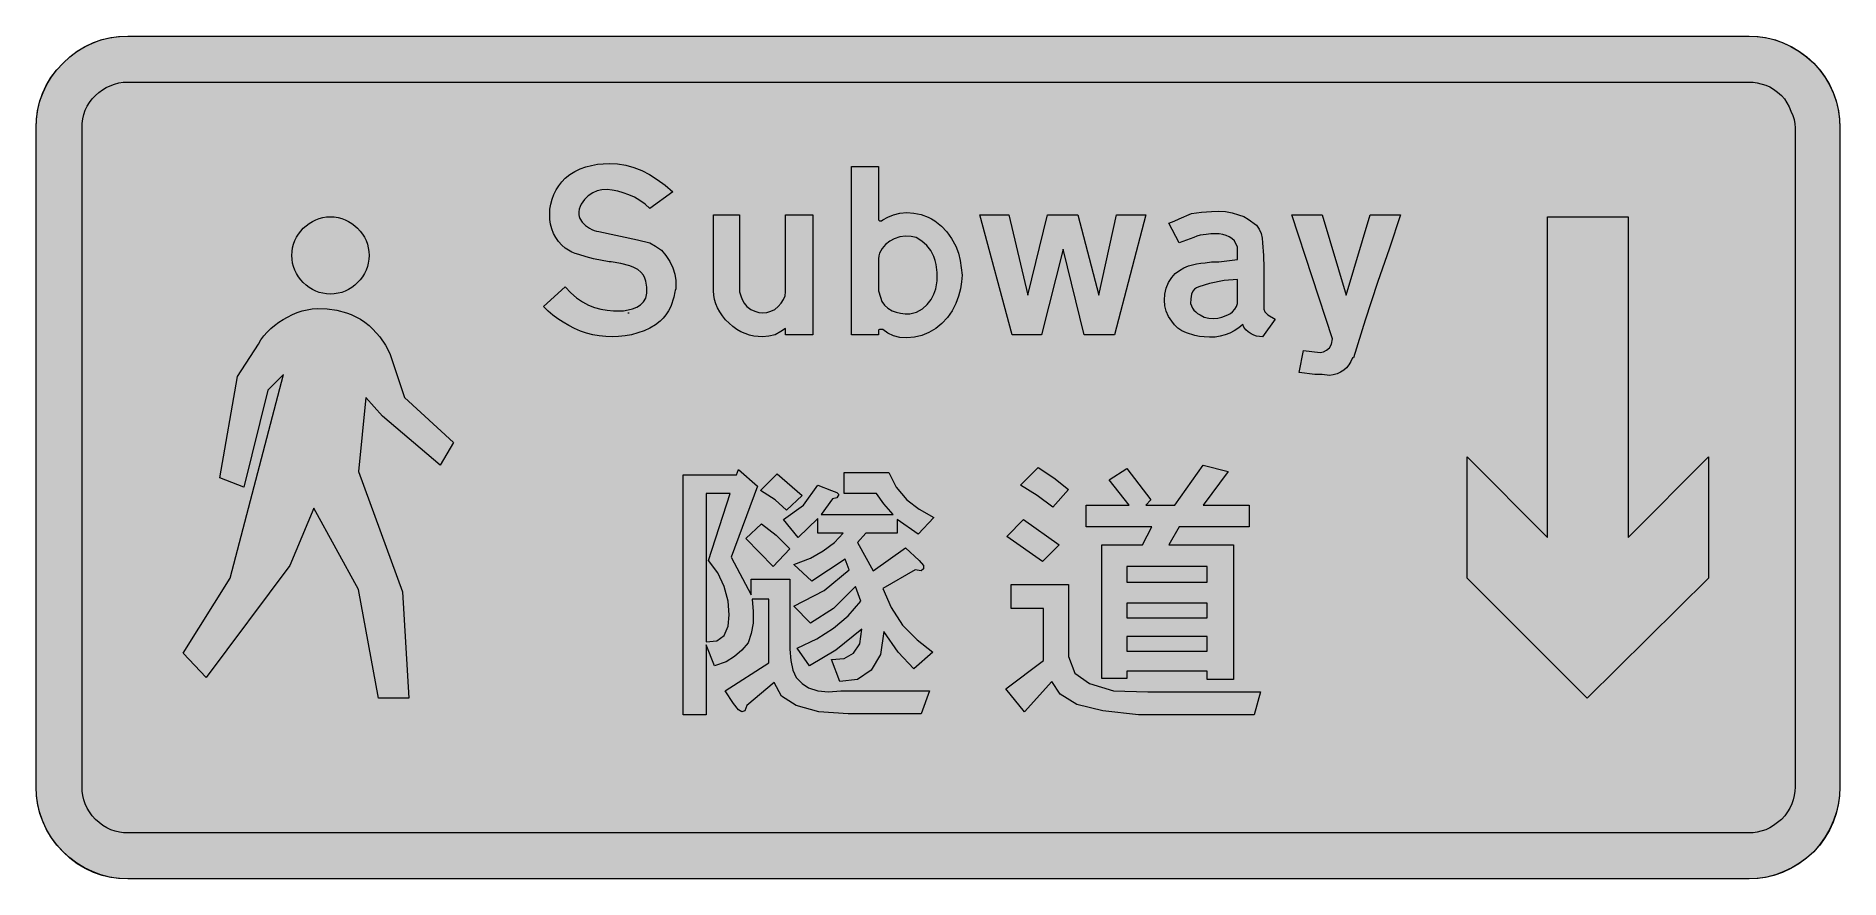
# Model space of a CAD drawing. Header units: metres. Extents: x 25 to 543, y 16 to 258.
import ezdxf

# ---------------------------------------------------------------- set-up
doc = ezdxf.new("R2010")
doc.units = ezdxf.units.M
for name, color, linetype, true_color in [('FILL_BLUE_0000FF', 7, 'Continuous', 0x0000ff), ('FILL_WHITE_FFFFFF', 7, 'Continuous', 0xffffff), ('STROKE_BLUE_0000FF', 7, 'Continuous', 0x0000ff), ('STROKE_WHITE_FFFFFF', 7, 'Continuous', 0xffffff)]:
    doc.layers.add(name, color=color, linetype=linetype, true_color=true_color)

msp = doc.modelspace()

# ---------------------------------------------------------------- hatches: boundary and pattern name
at = {"layer": 'FILL_BLUE_0000FF', "true_color": 0x0000ff}
h = msp.add_hatch(color=7, dxfattribs=at)
h.dxf.hatch_style = 1
h.paths.add_polyline_path([(517.35, 244.8), (518.48, 244.74), (519.64, 244.57), (522.15, 243.9), (523.27, 243.39), (524.4, 242.74), (525.53, 241.92), (526.65, 240.9), (527.49, 239.94), (528.23, 238.87), (528.84, 237.69), (529.35, 236.4), (529.92, 235.23), (530.29, 234), (530.49, 232.77), (530.55, 231.6), (530.55, 42.3), (530.49, 41.06), (530.32, 39.83), (530.03, 38.62), (529.61, 37.42), (529.07, 36.26), (528.4, 35.13), (527.59, 34.04), (526.65, 33), (524.4, 31.28), (523.27, 30.55), (522.15, 30), (519.64, 29.32), (518.48, 29.16), (517.35, 29.1), (51.45, 29.1), (50.21, 29.16), (48.98, 29.33), (47.77, 29.62), (46.58, 30.04), (45.41, 30.58), (44.28, 31.25), (43.19, 32.06), (42.15, 33), (41.21, 34.04), (40.4, 35.13), (39.73, 36.26), (39.19, 37.42), (38.77, 38.62), (38.48, 39.83), (38.31, 41.06), (38.25, 42.3), (38.25, 231.6), (38.31, 232.93), (38.48, 234.23), (38.77, 235.49), (39.19, 236.7), (39.73, 237.85), (40.4, 238.94), (41.21, 239.96), (42.15, 240.9), (43.09, 241.76), (44.11, 242.52), (45.2, 243.19), (46.35, 243.75), (47.56, 244.2), (48.82, 244.53), (50.12, 244.73), (51.45, 244.8), (517.35, 244.8)])
at = {"layer": 'FILL_WHITE_FFFFFF', "true_color": 0xffffff}
h = msp.add_hatch(color=7, dxfattribs=at)
h.dxf.hatch_style = 1
h.paths.add_polyline_path([(51.45, 15.9), (48.98, 16.01), (46.5, 16.35), (44.03, 16.91), (41.55, 17.7), (39.14, 18.89), (36.86, 20.25), (34.76, 21.83), (32.85, 23.7), (30.94, 25.78), (29.29, 27.98), (27.91, 30.28), (26.85, 32.7), (26.06, 35.17), (25.5, 37.61), (25.16, 40), (25.05, 42.3), (25.05, 231.6), (25.16, 234.07), (25.5, 236.55), (26.06, 239.02), (26.85, 241.5), (27.91, 243.79), (29.29, 246.07), (30.94, 248.25), (32.85, 250.2), (34.76, 252.07), (36.86, 253.65), (39.14, 255.01), (41.55, 256.2), (44.03, 256.99), (46.5, 257.55), (48.98, 257.89), (51.45, 258), (517.35, 258), (519.65, 257.89), (522.04, 257.55), (524.48, 256.99), (526.95, 256.2), (529.37, 255.01), (531.67, 253.65), (533.87, 252.07), (535.95, 250.2), (537.68, 248.25), (539.25, 246.07), (540.59, 243.79), (541.65, 241.5), (542.44, 239.02), (543, 236.55), (543.34, 234.07), (543.45, 231.6), (543.45, 42.3), (543.34, 40), (543, 37.61), (542.44, 35.17), (541.65, 32.7), (540.59, 30.28), (539.25, 27.98), (537.68, 25.78), (535.95, 23.7), (533.87, 21.83), (531.67, 20.25), (529.37, 18.89), (526.95, 17.7), (524.48, 16.91), (522.04, 16.35), (519.65, 16.01), (517.35, 15.9), (51.45, 15.9)])
h = msp.add_hatch(color=7, dxfattribs=at)
h.dxf.hatch_style = 1
h.paths.add_polyline_path([(200.05, 209.75), (198.56, 210.82), (197, 211.71), (195.41, 212.44), (193.81, 213.01), (192.21, 213.44), (190.65, 213.73), (189.15, 213.9), (187.67, 213.83), (186.34, 213.56), (185.06, 213.01), (183.75, 212.1), (182.65, 211.05), (181.73, 209.74), (181.38, 209.02), (181.13, 208.26), (181.02, 207.49), (181.05, 206.7), (181.12, 206.14), (181.31, 205.58), (181.99, 204.52), (182.95, 203.58), (184.05, 202.8), (184.72, 202.41), (185.4, 202.12), (186.07, 201.96), (186.75, 201.9), (197.85, 199.5), (201.45, 198.6), (203.1, 197.66), (204.75, 196.5), (206.03, 195), (207.15, 193.27), (208.04, 191.44), (208.65, 189.6), (208.95, 187.8), (208.95, 186.9), (208.95, 186), (208.95, 185.4), (208.69, 184.95), (208.65, 184.5), (208.35, 183), (207.45, 180.3), (206.77, 179.05), (206.06, 177.97), (205.3, 177.01), (204.45, 176.1), (203.02, 175.05), (201.45, 174.13), (199.77, 173.36), (198, 172.72), (196.18, 172.23), (194.33, 171.88), (192.47, 171.67), (190.65, 171.6), (188.75, 171.67), (186.89, 171.88), (185.05, 172.22), (183.26, 172.69), (181.51, 173.28), (179.81, 174), (178.15, 174.84), (176.55, 175.8), (175.03, 176.76), (173.59, 177.82), (172.2, 179.01), (170.85, 180.3), (177.15, 186), (178.75, 184.25), (180.4, 182.81), (182.1, 181.65), (183.83, 180.75), (185.58, 180.07), (187.36, 179.59), (189.15, 179.27), (190.95, 179.1), (192.41, 179.05), (193.84, 179.11), (195.21, 179.32), (196.5, 179.66), (197.68, 180.16), (198.71, 180.83), (199.58, 181.67), (200.25, 182.7), (200.58, 184.2), (200.62, 185.89), (200.33, 187.64), (200.04, 188.49), (199.65, 189.3), (198.88, 190.22), (197.94, 190.96), (196.87, 191.56), (195.68, 192.04), (193.07, 192.72), (190.35, 193.2), (189.75, 193.2), (185.29, 194.02), (183.13, 194.55), (181.05, 195.3), (179.98, 195.58), (178.99, 195.98), (178.05, 196.48), (177.15, 197.1), (176.1, 197.97), (175.18, 198.98), (174.41, 200.11), (173.77, 201.34), (173.28, 202.63), (172.93, 203.98), (172.72, 205.34), (172.65, 206.7), (172.73, 208.25), (172.97, 209.73), (173.36, 211.16), (173.89, 212.51), (174.54, 213.8), (175.31, 215.01), (176.18, 216.15), (177.15, 217.2), (178.45, 218.24), (179.88, 219.12), (181.4, 219.85), (183, 220.42), (184.66, 220.86), (186.35, 221.17), (188.05, 221.34), (189.75, 221.4), (192.19, 221.27), (194.55, 220.89), (196.86, 220.26), (199.12, 219.38), (201.36, 218.24), (203.59, 216.84), (205.81, 215.2), (208.05, 213.3), (201.45, 208.5), (200.05, 209.75)])
h = msp.add_hatch(color=7, dxfattribs=at)
h.dxf.hatch_style = 1
h.paths.add_polyline_path([(271.46, 206.7), (273.29, 207.14), (275.25, 207.3), (277.32, 207.18), (279.41, 206.77), (281.45, 206.03), (282.42, 205.52), (283.35, 204.9), (285.22, 203.44), (286.8, 201.75), (288.16, 199.84), (289.35, 197.7), (290.1, 195.63), (290.59, 193.5), (291.15, 189.3), (291.04, 187.4), (290.7, 185.36), (290.14, 183.27), (289.35, 181.2), (288.29, 179.06), (286.95, 177.15), (285.38, 175.46), (283.65, 174), (281.62, 172.82), (279.56, 171.97), (277.45, 171.47), (275.25, 171.3), (273.29, 171.46), (271.46, 171.94), (269.81, 172.69), (268.35, 173.7), (268.05, 173.7), (267.45, 173.7), (267.28, 173.65), (267.19, 173.51), (267.15, 173.1), (267.15, 172.2), (259.35, 172.2), (259.35, 220.5), (267.15, 220.5), (267.15, 205.5), (267.19, 205.2), (267.45, 204.9), (267.75, 204.9), (268.05, 204.94), (268.35, 205.2), (269.81, 206.03), (271.46, 206.7)])
h.paths.add_polyline_path([(278.98, 179.13), (279.75, 179.7), (281.16, 180.93), (282.26, 182.32), (283.08, 183.83), (283.65, 185.4), (283.98, 187.7), (284.03, 190.05), (283.73, 192.4), (283.44, 193.56), (283.05, 194.7), (282.21, 196.39), (281.06, 197.85), (279.63, 199.09), (277.95, 200.1), (276.5, 200.43), (274.91, 200.51), (273.27, 200.31), (271.65, 199.8), (270.36, 199.06), (269.21, 198.15), (268.23, 197.02), (267.45, 195.6), (267.28, 194.87), (267.19, 194.02), (267.15, 192), (267.15, 186.6), (267.15, 184.8), (267.75, 183), (268.14, 181.76), (268.84, 180.71), (269.82, 179.84), (271.05, 179.1), (272.23, 178.71), (273.49, 178.42), (274.8, 178.26), (276.15, 178.2), (278.06, 178.72), (278.98, 179.13)], flags=16)
h = msp.add_hatch(color=7, dxfattribs=at)
h.dxf.hatch_style = 1
h.paths.add_polyline_path([(375.79, 171.83), (374.98, 172.11), (374.25, 172.5), (373.41, 173.01), (372.71, 173.62), (372.18, 174.36), (371.85, 175.2), (370.67, 174.18), (369.41, 173.36), (368.1, 172.71), (366.75, 172.2), (365.35, 171.81), (363.86, 171.56), (362.32, 171.48), (360.75, 171.6), (359.4, 171.7), (358.09, 171.97), (355.65, 172.8), (354.36, 173.36), (353.21, 174.11), (352.23, 175.04), (351.45, 176.1), (350.49, 177.5), (349.84, 178.99), (349.47, 180.53), (349.35, 182.1), (349.47, 183.89), (349.84, 185.63), (350.49, 187.25), (351.45, 188.7), (352.45, 189.76), (353.62, 190.69), (354.91, 191.44), (356.25, 192), (358.54, 192.56), (359.75, 192.8), (361.05, 192.9), (362.89, 193.16), (364.95, 193.2), (370.35, 193.8), (370.35, 195.3), (370.35, 197.4), (369.45, 199.2), (368.72, 199.82), (367.91, 200.32), (367.05, 200.72), (366.15, 201), (365.02, 201.17), (363.86, 201.22), (362.65, 201.17), (361.35, 201), (360.45, 200.94), (359.55, 200.77), (358.65, 200.49), (357.75, 200.1), (353.55, 198.6), (350.55, 204.3), (352.16, 204.79), (353.55, 205.5), (357.15, 207), (360, 207.41), (362.85, 207.6), (364.87, 207.71), (366.86, 207.6), (368.8, 207.26), (370.65, 206.7), (372.12, 206.15), (373.43, 205.42), (375.75, 203.7), (376.54, 202.52), (377.1, 201.26), (377.44, 199.95), (377.55, 198.6), (377.81, 195), (377.85, 191.4), (377.85, 180.3), (377.89, 179.55), (378.15, 178.8), (379.05, 177.9), (381.15, 176.7), (377.55, 171.6), (376.65, 171.66), (375.79, 171.83)])
h.paths.add_polyline_path([(363.41, 176.85), (364.67, 176.96), (365.85, 177.3), (367.57, 177.94), (368.3, 178.35), (368.85, 178.8), (369.56, 179.55), (370.05, 180.3), (370.31, 181.2), (370.35, 182.1), (370.35, 188.1), (366.45, 187.8), (362.25, 186.9), (359.25, 186), (358.58, 185.71), (357.97, 185.29), (357.48, 184.69), (357.15, 183.9), (356.89, 182.55), (356.85, 181.2), (357.37, 179.89), (357.78, 179.3), (358.35, 178.8), (358.84, 178.35), (359.55, 177.9), (360.75, 177.3), (362.1, 176.96), (363.41, 176.85)], flags=16)
h = msp.add_hatch(color=7, dxfattribs=at)
h.dxf.hatch_style = 1
h.paths.add_polyline_path([(120.69, 193.89), (120.53, 192.81), (120.26, 191.77), (119.89, 190.76), (119.42, 189.8), (118.85, 188.88), (118.19, 188.02), (117.45, 187.2), (116.63, 186.46), (115.77, 185.8), (114.85, 185.23), (113.89, 184.76), (112.88, 184.39), (111.84, 184.12), (110.76, 183.96), (109.65, 183.9), (108.54, 183.96), (107.46, 184.12), (106.42, 184.39), (105.41, 184.76), (104.45, 185.23), (103.53, 185.8), (102.67, 186.46), (101.85, 187.2), (101.11, 188.02), (100.45, 188.88), (99.88, 189.8), (99.41, 190.76), (99.04, 191.77), (98.77, 192.81), (98.61, 193.89), (98.55, 195), (98.61, 196.11), (98.77, 197.19), (99.04, 198.23), (99.41, 199.24), (99.88, 200.2), (100.45, 201.12), (101.11, 201.98), (101.85, 202.8), (102.67, 203.54), (103.53, 204.2), (104.45, 204.77), (105.41, 205.24), (106.42, 205.61), (107.46, 205.88), (108.54, 206.04), (109.65, 206.1), (110.76, 206.04), (111.84, 205.88), (112.88, 205.61), (113.89, 205.24), (114.85, 204.77), (115.77, 204.2), (116.63, 203.54), (117.45, 202.8), (118.19, 201.98), (118.85, 201.12), (119.42, 200.2), (119.89, 199.24), (120.26, 198.23), (120.53, 197.19), (120.69, 196.11), (120.75, 195), (120.69, 193.89)])
h = msp.add_hatch(color=7, dxfattribs=at)
h.dxf.hatch_style = 1
h.paths.add_polyline_path([(232.6, 171.66), (231.34, 171.83), (230.07, 172.12), (228.83, 172.54), (227.6, 173.08), (226.42, 173.75), (225.3, 174.56), (224.25, 175.5), (223.2, 176.54), (222.28, 177.63), (221.51, 178.76), (220.88, 179.92), (220.38, 181.12), (220.03, 182.33), (219.82, 183.56), (219.75, 184.8), (219.75, 206.7), (227.25, 206.7), (227.25, 184.5), (227.54, 183.38), (227.96, 182.29), (228.56, 181.25), (229.35, 180.3), (230.47, 179.51), (231.6, 178.95), (232.73, 178.61), (233.85, 178.5), (235.02, 178.61), (236.21, 178.95), (237.35, 179.51), (238.35, 180.3), (239.18, 181.25), (239.85, 182.29), (240.29, 183.38), (240.45, 184.5), (240.45, 206.7), (248.25, 206.7), (248.25, 172.2), (240.45, 172.2), (240.45, 174), (239.06, 173.1), (237.45, 172.2), (235.65, 171.79), (233.85, 171.6), (232.6, 171.66)])
h = msp.add_hatch(color=7, dxfattribs=at)
h.dxf.hatch_style = 1
h.paths.add_polyline_path([(310.05, 183.6), (315.75, 206.7), (320.25, 206.7), (324.45, 206.7), (330.45, 183.6), (335.55, 206.7), (343.95, 206.7), (334.95, 172.2), (326.25, 172.2), (320.25, 196.8), (313.95, 172.2), (305.55, 172.2), (296.25, 206.7), (304.65, 206.7), (310.05, 183.6)])
h = msp.add_hatch(color=7, dxfattribs=at)
h.dxf.hatch_style = 1
h.paths.add_polyline_path([(397.65, 171), (385.95, 206.7), (394.65, 206.7), (401.55, 183.6), (408.45, 206.7), (417.15, 206.7), (413.96, 197.06), (410.55, 187.2), (406.99, 176.4), (403.65, 165.6), (403.35, 165.6), (402.93, 164.53), (402.36, 163.58), (401.66, 162.75), (400.84, 162.04), (399.92, 161.45), (398.92, 161), (397.86, 160.68), (396.75, 160.5), (394.65, 160.76), (392.55, 160.8), (388.05, 161.4), (389.25, 167.7), (394.05, 167.1), (394.99, 167.26), (395.93, 167.74), (396.75, 168.49), (397.35, 169.5), (397.65, 171)])
h = msp.add_hatch(color=7, dxfattribs=at)
h.dxf.hatch_style = 1
h.paths.add_polyline_path([(470.85, 67.8), (436.35, 102.3), (436.35, 137.1), (459.45, 114), (459.45, 206.1), (482.55, 206.1), (482.55, 114), (505.65, 137.1), (505.65, 102.3), (470.85, 67.8)])
h = msp.add_hatch(color=7, dxfattribs=at)
h.dxf.hatch_style = 1
h.paths.add_polyline_path([(117.75, 99), (104.85, 122.4), (97.95, 105.9), (73.95, 73.8), (67.35, 80.7), (80.85, 102.3), (96.15, 160.8), (91.65, 156.3), (84.75, 128.4), (77.85, 131.1), (82.95, 160.2), (88.95, 169.5), (89.68, 170.71), (90.52, 171.86), (91.45, 172.94), (92.48, 173.96), (93.58, 174.91), (94.77, 175.79), (96.03, 176.58), (97.35, 177.3), (98.71, 178.02), (100.1, 178.6), (101.51, 179.06), (102.94, 179.4), (104.38, 179.63), (105.83, 179.75), (108.75, 179.7), (111.49, 179.3), (114.26, 178.54), (115.63, 178.01), (116.98, 177.38), (118.29, 176.64), (119.55, 175.8), (120.75, 174.86), (121.86, 173.85), (123.83, 171.64), (125.46, 169.26), (126.75, 166.8), (130.95, 154.2), (145.05, 141.3), (141.15, 134.7), (124.65, 148.8), (119.85, 154.2), (117.75, 132.9), (130.35, 98.4), (132.15, 67.8), (123.45, 67.8), (117.75, 99)])
h = msp.add_hatch(color=7, dxfattribs=at)
h.dxf.hatch_style = 1
h.paths.add_polyline_path([(226.35, 132), (226.95, 133.5), (232.35, 128.7), (224.85, 108.3), (230.55, 97.5), (230.55, 102), (241.65, 102), (241.65, 81.9), (241.95, 78.6), (242.55, 75.9), (243.45, 73.8), (245.25, 72), (247.05, 70.8), (249.75, 69.9), (252.75, 69.6), (256.35, 69.9), (281.85, 69.9), (279.45, 63.3), (258.45, 63.3), (250.05, 63.9), (243.45, 65.7), (239.25, 68.4), (237.15, 72.3), (229.35, 65.7), (228.75, 64.2), (227.85, 63.9), (226.95, 64.5), (225.45, 66.3), (223.05, 69.9), (235.65, 78), (235.65, 96.3), (230.85, 96.3), (231.15, 92.7), (231.15, 89.4), (230.55, 86.4), (229.65, 83.7), (227.85, 81.6), (225.75, 79.8), (223.35, 78.3), (220.05, 77.1), (217.65, 83.1), (217.65, 63), (211.05, 63), (211.05, 132), (226.35, 132)])
h.paths.add_polyline_path([(220.65, 84.3), (222.75, 85.8), (223.95, 88.5), (224.25, 91.8), (223.95, 95.7), (222.75, 99.9), (220.95, 103.8), (218.25, 107.4), (224.55, 126.6), (217.65, 126.6), (217.65, 84), (220.65, 84.3)], flags=16)
h = msp.add_hatch(color=7, dxfattribs=at)
h.dxf.hatch_style = 1
h.paths.add_polyline_path([(237.45, 124.8), (233.25, 127.5), (238.05, 132.3), (245.25, 126), (240.75, 121.8), (237.45, 124.8)])
h = msp.add_hatch(color=7, dxfattribs=at)
h.dxf.hatch_style = 1
h.paths.add_polyline_path([(245.55, 123.3), (249.75, 129), (253.65, 127.5), (255.15, 126.9), (255.75, 126.3), (255.15, 125.4), (253.95, 125.1), (250.65, 120.6), (271.35, 120.6), (268.65, 123.6), (266.55, 126.6), (257.25, 126.6), (257.25, 132.6), (270.15, 132.6), (272.25, 128.4), (275.25, 124.8), (278.85, 122.1), (283.05, 119.7), (278.55, 114.9), (272.55, 119.1), (272.55, 115.2), (263.55, 115.2), (261.15, 112.5), (265.65, 104.4), (274.95, 111), (278.85, 107.4), (280.05, 105.9), (280.05, 105), (279.45, 104.4), (277.65, 104.7), (268.35, 99.3), (270.75, 93.9), (274.05, 88.8), (278.25, 84.6), (282.75, 81), (277.35, 76.2), (272.85, 81), (268.65, 87), (267.75, 80.4), (265.05, 75.9), (261.15, 73.2), (256.05, 72.6), (253.65, 78.9), (257.25, 79.2), (259.95, 80.7), (261.75, 83.4), (262.35, 87.6), (254.85, 81.6), (247.35, 77.1), (243.75, 82.2), (249.45, 84.9), (254.25, 87.9), (258.45, 91.5), (262.05, 95.7), (260.55, 99.9), (254.25, 93.6), (247.65, 89.4), (242.85, 94.2), (251.55, 98.7), (258.75, 104.7), (257.55, 107.7), (247.95, 101.4), (242.85, 106.2), (247.65, 108), (251.25, 110.1), (254.55, 112.5), (256.95, 115.2), (249.75, 115.2), (249.75, 119.4), (244.05, 114), (239.85, 119.1), (245.55, 123.3)])
h = msp.add_hatch(color=7, dxfattribs=at)
h.dxf.hatch_style = 1
h.paths.add_polyline_path([(317.55, 131.1), (321.75, 127.8), (317.25, 122.7), (312.75, 126), (307.95, 129), (313.05, 134.1), (317.55, 131.1)])
h = msp.add_hatch(color=7, dxfattribs=at)
h.dxf.hatch_style = 1
h.paths.add_polyline_path([(360.45, 134.7), (367.65, 132.9), (360.45, 123.3), (373.65, 123.3), (373.65, 117), (353.55, 117), (350.55, 111.9), (369.15, 111.9), (369.15, 73.2), (361.65, 73.2), (361.65, 75.6), (338.55, 75.6), (338.55, 73.5), (331.35, 73.5), (331.35, 111.9), (343.05, 111.9), (345.75, 117), (326.85, 117), (326.85, 123.3), (339.15, 123.3), (333.45, 130.5), (338.55, 133.8), (345.45, 124.8), (343.95, 123.3), (352.35, 123.3), (360.45, 134.7)])
h.paths.add_polyline_path([(338.55, 81.3), (361.65, 81.3), (361.65, 85.5), (338.55, 85.5), (338.55, 81.3)], flags=16)
h.paths.add_polyline_path([(338.55, 95.1), (338.55, 90.9), (361.65, 90.9), (361.65, 95.1), (338.55, 95.1)], flags=16)
h.paths.add_polyline_path([(361.65, 105.6), (338.55, 105.6), (338.55, 101.1), (361.65, 101.1), (361.65, 105.6)], flags=16)
h = msp.add_hatch(color=7, dxfattribs=at)
h.dxf.hatch_style = 1
h.paths.add_polyline_path([(229.05, 113.7), (233.55, 117.9), (237.75, 114.6), (241.65, 110.7), (236.85, 105.6), (229.05, 113.7)])
h = msp.add_hatch(color=7, dxfattribs=at)
h.dxf.hatch_style = 1
h.paths.add_polyline_path([(319.05, 111.9), (314.25, 107.1), (304.05, 114.3), (308.85, 119.1), (319.05, 111.9)])
h = msp.add_hatch(color=7, dxfattribs=at)
h.dxf.hatch_style = 1
h.paths.add_polyline_path([(321.75, 100.5), (321.75, 79.8), (323.55, 75), (327.75, 72), (334.65, 69.9), (344.55, 69.6), (376.95, 69.6), (375.15, 63), (341.85, 63), (331.65, 64.2), (324.15, 66), (319.35, 69), (316.95, 72.6), (309.15, 63.9), (303.75, 70.5), (314.55, 78.6), (314.55, 93.6), (305.25, 93.6), (305.25, 100.5), (321.75, 100.5)])

# ---------------------------------------------------------------- linework, layer by layer
at = {"layer": 'FILL_BLUE_0000FF', "lineweight": 0, "true_color": 0x0000ff}
msp.add_lwpolyline([(517.35, 244.8), (518.48, 244.74), (519.64, 244.57), (522.15, 243.9), (523.27, 243.39), (524.4, 242.74), (525.53, 241.92), (526.65, 240.9), (527.49, 239.94), (528.23, 238.87), (528.84, 237.69), (529.35, 236.4), (529.92, 235.23), (530.29, 234), (530.49, 232.77), (530.55, 231.6), (530.55, 42.3), (530.49, 41.06), (530.32, 39.83), (530.03, 38.62), (529.61, 37.42), (529.07, 36.26), (528.4, 35.13), (527.59, 34.04), (526.65, 33), (524.4, 31.28), (523.27, 30.55), (522.15, 30), (519.64, 29.32), (518.48, 29.16), (517.35, 29.1), (51.45, 29.1), (50.21, 29.16), (48.98, 29.33), (47.77, 29.62), (46.58, 30.04), (45.41, 30.58), (44.28, 31.25), (43.19, 32.06), (42.15, 33), (41.21, 34.04), (40.4, 35.13), (39.73, 36.26), (39.19, 37.42), (38.77, 38.62), (38.48, 39.83), (38.31, 41.06), (38.25, 42.3), (38.25, 231.6), (38.31, 232.93), (38.48, 234.23), (38.77, 235.49), (39.19, 236.7), (39.73, 237.85), (40.4, 238.94), (41.21, 239.96), (42.15, 240.9), (43.09, 241.76), (44.11, 242.52), (45.2, 243.19), (46.35, 243.75), (47.56, 244.2), (48.82, 244.53), (50.12, 244.73), (51.45, 244.8)], close=True, dxfattribs=at)
at = {"layer": 'FILL_WHITE_FFFFFF', "lineweight": 0, "true_color": 0xffffff}
for points in [[(51.45, 15.9), (48.98, 16.01), (46.5, 16.35), (44.03, 16.91), (41.55, 17.7), (39.14, 18.89), (36.86, 20.25), (34.76, 21.83), (32.85, 23.7), (30.94, 25.78), (29.29, 27.98), (27.91, 30.28), (26.85, 32.7), (26.06, 35.17), (25.5, 37.61), (25.16, 40), (25.05, 42.3), (25.05, 231.6), (25.16, 234.07), (25.5, 236.55), (26.06, 239.02), (26.85, 241.5), (27.91, 243.79), (29.29, 246.07), (30.94, 248.25), (32.85, 250.2), (34.76, 252.07), (36.86, 253.65), (39.14, 255.01), (41.55, 256.2), (44.03, 256.99), (46.5, 257.55), (48.98, 257.89), (51.45, 258), (517.35, 258), (519.65, 257.89), (522.04, 257.55), (524.48, 256.99), (526.95, 256.2), (529.37, 255.01), (531.67, 253.65), (533.87, 252.07), (535.95, 250.2), (537.68, 248.25), (539.25, 246.07), (540.59, 243.79), (541.65, 241.5), (542.44, 239.02), (543, 236.55), (543.34, 234.07), (543.45, 231.6), (543.45, 42.3), (543.34, 40), (543, 37.61), (542.44, 35.17), (541.65, 32.7), (540.59, 30.28), (539.25, 27.98), (537.68, 25.78), (535.95, 23.7), (533.87, 21.83), (531.67, 20.25), (529.37, 18.89), (526.95, 17.7), (524.48, 16.91), (522.04, 16.35), (519.65, 16.01), (517.35, 15.9)], [(200.05, 209.75), (198.56, 210.82), (197, 211.71), (195.41, 212.44), (193.81, 213.01), (192.21, 213.44), (190.65, 213.73), (189.15, 213.9), (187.67, 213.83), (186.34, 213.56), (185.06, 213.01), (183.75, 212.1), (182.65, 211.05), (181.73, 209.74), (181.38, 209.02), (181.13, 208.26), (181.02, 207.49), (181.05, 206.7), (181.12, 206.14), (181.31, 205.58), (181.99, 204.52), (182.95, 203.58), (184.05, 202.8), (184.72, 202.41), (185.4, 202.12), (186.07, 201.96), (186.75, 201.9), (197.85, 199.5), (201.45, 198.6), (203.1, 197.66), (204.75, 196.5), (206.03, 195), (207.15, 193.27), (208.04, 191.44), (208.65, 189.6), (208.95, 187.8), (208.95, 186.9), (208.95, 186), (208.95, 185.4), (208.69, 184.95), (208.65, 184.5), (208.35, 183), (207.45, 180.3), (206.77, 179.05), (206.06, 177.97), (205.3, 177.01), (204.45, 176.1), (203.02, 175.05), (201.45, 174.13), (199.77, 173.36), (198, 172.72), (196.18, 172.23), (194.33, 171.88), (192.47, 171.67), (190.65, 171.6), (188.75, 171.67), (186.89, 171.88), (185.05, 172.22), (183.26, 172.69), (181.51, 173.28), (179.81, 174), (178.15, 174.84), (176.55, 175.8), (175.03, 176.76), (173.59, 177.82), (172.2, 179.01), (170.85, 180.3), (177.15, 186), (178.75, 184.25), (180.4, 182.81), (182.1, 181.65), (183.83, 180.75), (185.58, 180.07), (187.36, 179.59), (189.15, 179.27), (190.95, 179.1), (192.41, 179.05), (193.84, 179.11), (195.21, 179.32), (196.5, 179.66), (197.68, 180.16), (198.71, 180.83), (199.58, 181.67), (200.25, 182.7), (200.58, 184.2), (200.62, 185.89), (200.33, 187.64), (200.04, 188.49), (199.65, 189.3), (198.88, 190.22), (197.94, 190.96), (196.87, 191.56), (195.68, 192.04), (193.07, 192.72), (190.35, 193.2), (189.75, 193.2), (185.29, 194.02), (183.13, 194.55), (181.05, 195.3), (179.98, 195.58), (178.99, 195.98), (178.05, 196.48), (177.15, 197.1), (176.1, 197.97), (175.18, 198.98), (174.41, 200.11), (173.77, 201.34), (173.28, 202.63), (172.93, 203.98), (172.72, 205.34), (172.65, 206.7), (172.73, 208.25), (172.97, 209.73), (173.36, 211.16), (173.89, 212.51), (174.54, 213.8), (175.31, 215.01), (176.18, 216.15), (177.15, 217.2), (178.45, 218.24), (179.88, 219.12), (181.4, 219.85), (183, 220.42), (184.66, 220.86), (186.35, 221.17), (188.05, 221.34), (189.75, 221.4), (192.19, 221.27), (194.55, 220.89), (196.86, 220.26), (199.12, 219.38), (201.36, 218.24), (203.59, 216.84), (205.81, 215.2), (208.05, 213.3), (201.45, 208.5)], [(271.46, 206.7), (273.29, 207.14), (275.25, 207.3), (277.32, 207.18), (279.41, 206.77), (281.45, 206.03), (282.42, 205.52), (283.35, 204.9), (285.22, 203.44), (286.8, 201.75), (288.16, 199.84), (289.35, 197.7), (290.1, 195.63), (290.59, 193.5), (291.15, 189.3), (291.04, 187.4), (290.7, 185.36), (290.14, 183.27), (289.35, 181.2), (288.29, 179.06), (286.95, 177.15), (285.38, 175.46), (283.65, 174), (281.62, 172.82), (279.56, 171.97), (277.45, 171.47), (275.25, 171.3), (273.29, 171.46), (271.46, 171.94), (269.81, 172.69), (268.35, 173.7), (268.05, 173.7), (267.45, 173.7), (267.28, 173.65), (267.19, 173.51), (267.15, 173.1), (267.15, 172.2), (259.35, 172.2), (259.35, 220.5), (267.15, 220.5), (267.15, 205.5), (267.19, 205.2), (267.45, 204.9), (267.75, 204.9), (268.05, 204.94), (268.35, 205.2), (269.81, 206.03)], [(375.79, 171.83), (374.98, 172.11), (374.25, 172.5), (373.41, 173.01), (372.71, 173.62), (372.18, 174.36), (371.85, 175.2), (370.67, 174.18), (369.41, 173.36), (368.1, 172.71), (366.75, 172.2), (365.35, 171.81), (363.86, 171.56), (362.32, 171.48), (360.75, 171.6), (359.4, 171.7), (358.09, 171.97), (355.65, 172.8), (354.36, 173.36), (353.21, 174.11), (352.23, 175.04), (351.45, 176.1), (350.49, 177.5), (349.84, 178.99), (349.47, 180.53), (349.35, 182.1), (349.47, 183.89), (349.84, 185.63), (350.49, 187.25), (351.45, 188.7), (352.45, 189.76), (353.62, 190.69), (354.91, 191.44), (356.25, 192), (358.54, 192.56), (359.75, 192.8), (361.05, 192.9), (362.89, 193.16), (364.95, 193.2), (370.35, 193.8), (370.35, 195.3), (370.35, 197.4), (369.45, 199.2), (368.72, 199.82), (367.91, 200.32), (367.05, 200.72), (366.15, 201), (365.02, 201.17), (363.86, 201.22), (362.65, 201.17), (361.35, 201), (360.45, 200.94), (359.55, 200.77), (358.65, 200.49), (357.75, 200.1), (353.55, 198.6), (350.55, 204.3), (352.16, 204.79), (353.55, 205.5), (357.15, 207), (360, 207.41), (362.85, 207.6), (364.87, 207.71), (366.86, 207.6), (368.8, 207.26), (370.65, 206.7), (372.12, 206.15), (373.43, 205.42), (375.75, 203.7), (376.54, 202.52), (377.1, 201.26), (377.44, 199.95), (377.55, 198.6), (377.81, 195), (377.85, 191.4), (377.85, 180.3), (377.89, 179.55), (378.15, 178.8), (379.05, 177.9), (381.15, 176.7), (377.55, 171.6), (376.65, 171.66)], [(120.69, 193.89), (120.53, 192.81), (120.26, 191.77), (119.89, 190.76), (119.42, 189.8), (118.85, 188.88), (118.19, 188.02), (117.45, 187.2), (116.63, 186.46), (115.77, 185.8), (114.85, 185.23), (113.89, 184.76), (112.88, 184.39), (111.84, 184.12), (110.76, 183.96), (109.65, 183.9), (108.54, 183.96), (107.46, 184.12), (106.42, 184.39), (105.41, 184.76), (104.45, 185.23), (103.53, 185.8), (102.67, 186.46), (101.85, 187.2), (101.11, 188.02), (100.45, 188.88), (99.88, 189.8), (99.41, 190.76), (99.04, 191.77), (98.77, 192.81), (98.61, 193.89), (98.55, 195), (98.61, 196.11), (98.77, 197.19), (99.04, 198.23), (99.41, 199.24), (99.88, 200.2), (100.45, 201.12), (101.11, 201.98), (101.85, 202.8), (102.67, 203.54), (103.53, 204.2), (104.45, 204.77), (105.41, 205.24), (106.42, 205.61), (107.46, 205.88), (108.54, 206.04), (109.65, 206.1), (110.76, 206.04), (111.84, 205.88), (112.88, 205.61), (113.89, 205.24), (114.85, 204.77), (115.77, 204.2), (116.63, 203.54), (117.45, 202.8), (118.19, 201.98), (118.85, 201.12), (119.42, 200.2), (119.89, 199.24), (120.26, 198.23), (120.53, 197.19), (120.69, 196.11), (120.75, 195)], [(232.6, 171.66), (231.34, 171.83), (230.07, 172.12), (228.83, 172.54), (227.6, 173.08), (226.42, 173.75), (225.3, 174.56), (224.25, 175.5), (223.2, 176.54), (222.28, 177.63), (221.51, 178.76), (220.88, 179.92), (220.38, 181.12), (220.03, 182.33), (219.82, 183.56), (219.75, 184.8), (219.75, 206.7), (227.25, 206.7), (227.25, 184.5), (227.54, 183.38), (227.96, 182.29), (228.56, 181.25), (229.35, 180.3), (230.47, 179.51), (231.6, 178.95), (232.73, 178.61), (233.85, 178.5), (235.02, 178.61), (236.21, 178.95), (237.35, 179.51), (238.35, 180.3), (239.18, 181.25), (239.85, 182.29), (240.29, 183.38), (240.45, 184.5), (240.45, 206.7), (248.25, 206.7), (248.25, 172.2), (240.45, 172.2), (240.45, 174), (239.06, 173.1), (237.45, 172.2), (235.65, 171.79), (233.85, 171.6)], [(310.05, 183.6), (315.75, 206.7), (320.25, 206.7), (324.45, 206.7), (330.45, 183.6), (335.55, 206.7), (343.95, 206.7), (334.95, 172.2), (326.25, 172.2), (320.25, 196.8), (313.95, 172.2), (305.55, 172.2), (296.25, 206.7), (304.65, 206.7)], [(397.65, 171), (385.95, 206.7), (394.65, 206.7), (401.55, 183.6), (408.45, 206.7), (417.15, 206.7), (413.96, 197.06), (410.55, 187.2), (406.99, 176.4), (403.65, 165.6), (403.35, 165.6), (402.93, 164.53), (402.36, 163.58), (401.66, 162.75), (400.84, 162.04), (399.92, 161.45), (398.92, 161), (397.86, 160.68), (396.75, 160.5), (394.65, 160.76), (392.55, 160.8), (388.05, 161.4), (389.25, 167.7), (394.05, 167.1), (394.99, 167.26), (395.93, 167.74), (396.75, 168.49), (397.35, 169.5)], [(470.85, 67.8), (436.35, 102.3), (436.35, 137.1), (459.45, 114), (459.45, 206.1), (482.55, 206.1), (482.55, 114), (505.65, 137.1), (505.65, 102.3)], [(278.98, 179.13), (279.75, 179.7), (281.16, 180.93), (282.26, 182.32), (283.08, 183.83), (283.65, 185.4), (283.98, 187.7), (284.03, 190.05), (283.73, 192.4), (283.44, 193.56), (283.05, 194.7), (282.21, 196.39), (281.06, 197.85), (279.63, 199.09), (277.95, 200.1), (276.5, 200.43), (274.91, 200.51), (273.27, 200.31), (271.65, 199.8), (270.36, 199.06), (269.21, 198.15), (268.23, 197.02), (267.45, 195.6), (267.28, 194.87), (267.19, 194.02), (267.15, 192), (267.15, 186.6), (267.15, 184.8), (267.75, 183), (268.14, 181.76), (268.84, 180.71), (269.82, 179.84), (271.05, 179.1), (272.23, 178.71), (273.49, 178.42), (274.8, 178.26), (276.15, 178.2), (278.06, 178.72)], [(363.41, 176.85), (364.67, 176.96), (365.85, 177.3), (367.57, 177.94), (368.3, 178.35), (368.85, 178.8), (369.56, 179.55), (370.05, 180.3), (370.31, 181.2), (370.35, 182.1), (370.35, 188.1), (366.45, 187.8), (362.25, 186.9), (359.25, 186), (358.58, 185.71), (357.97, 185.29), (357.48, 184.69), (357.15, 183.9), (356.89, 182.55), (356.85, 181.2), (357.37, 179.89), (357.78, 179.3), (358.35, 178.8), (358.84, 178.35), (359.55, 177.9), (360.75, 177.3), (362.1, 176.96)], [(117.75, 99), (104.85, 122.4), (97.95, 105.9), (73.95, 73.8), (67.35, 80.7), (80.85, 102.3), (96.15, 160.8), (91.65, 156.3), (84.75, 128.4), (77.85, 131.1), (82.95, 160.2), (88.95, 169.5), (89.68, 170.71), (90.52, 171.86), (91.45, 172.94), (92.48, 173.96), (93.58, 174.91), (94.77, 175.79), (96.03, 176.58), (97.35, 177.3), (98.71, 178.02), (100.1, 178.6), (101.51, 179.06), (102.94, 179.4), (104.38, 179.63), (105.83, 179.75), (108.75, 179.7), (111.49, 179.3), (114.26, 178.54), (115.63, 178.01), (116.98, 177.38), (118.29, 176.64), (119.55, 175.8), (120.75, 174.86), (121.86, 173.85), (123.83, 171.64), (125.46, 169.26), (126.75, 166.8), (130.95, 154.2), (145.05, 141.3), (141.15, 134.7), (124.65, 148.8), (119.85, 154.2), (117.75, 132.9), (130.35, 98.4), (132.15, 67.8), (123.45, 67.8)], [(226.35, 132), (226.95, 133.5), (232.35, 128.7), (224.85, 108.3), (230.55, 97.5), (230.55, 102), (241.65, 102), (241.65, 81.9), (241.95, 78.6), (242.55, 75.9), (243.45, 73.8), (245.25, 72), (247.05, 70.8), (249.75, 69.9), (252.75, 69.6), (256.35, 69.9), (281.85, 69.9), (279.45, 63.3), (258.45, 63.3), (250.05, 63.9), (243.45, 65.7), (239.25, 68.4), (237.15, 72.3), (229.35, 65.7), (228.75, 64.2), (227.85, 63.9), (226.95, 64.5), (225.45, 66.3), (223.05, 69.9), (235.65, 78), (235.65, 96.3), (230.85, 96.3), (231.15, 92.7), (231.15, 89.4), (230.55, 86.4), (229.65, 83.7), (227.85, 81.6), (225.75, 79.8), (223.35, 78.3), (220.05, 77.1), (217.65, 83.1), (217.65, 63), (211.05, 63), (211.05, 132)], [(237.45, 124.8), (233.25, 127.5), (238.05, 132.3), (245.25, 126), (240.75, 121.8)], [(245.55, 123.3), (249.75, 129), (253.65, 127.5), (255.15, 126.9), (255.75, 126.3), (255.15, 125.4), (253.95, 125.1), (250.65, 120.6), (271.35, 120.6), (268.65, 123.6), (266.55, 126.6), (257.25, 126.6), (257.25, 132.6), (270.15, 132.6), (272.25, 128.4), (275.25, 124.8), (278.85, 122.1), (283.05, 119.7), (278.55, 114.9), (272.55, 119.1), (272.55, 115.2), (263.55, 115.2), (261.15, 112.5), (265.65, 104.4), (274.95, 111), (278.85, 107.4), (280.05, 105.9), (280.05, 105), (279.45, 104.4), (277.65, 104.7), (268.35, 99.3), (270.75, 93.9), (274.05, 88.8), (278.25, 84.6), (282.75, 81), (277.35, 76.2), (272.85, 81), (268.65, 87), (267.75, 80.4), (265.05, 75.9), (261.15, 73.2), (256.05, 72.6), (253.65, 78.9), (257.25, 79.2), (259.95, 80.7), (261.75, 83.4), (262.35, 87.6), (254.85, 81.6), (247.35, 77.1), (243.75, 82.2), (249.45, 84.9), (254.25, 87.9), (258.45, 91.5), (262.05, 95.7), (260.55, 99.9), (254.25, 93.6), (247.65, 89.4), (242.85, 94.2), (251.55, 98.7), (258.75, 104.7), (257.55, 107.7), (247.95, 101.4), (242.85, 106.2), (247.65, 108), (251.25, 110.1), (254.55, 112.5), (256.95, 115.2), (249.75, 115.2), (249.75, 119.4), (244.05, 114), (239.85, 119.1)], [(317.55, 131.1), (321.75, 127.8), (317.25, 122.7), (312.75, 126), (307.95, 129), (313.05, 134.1)], [(360.45, 134.7), (367.65, 132.9), (360.45, 123.3), (373.65, 123.3), (373.65, 117), (353.55, 117), (350.55, 111.9), (369.15, 111.9), (369.15, 73.2), (361.65, 73.2), (361.65, 75.6), (338.55, 75.6), (338.55, 73.5), (331.35, 73.5), (331.35, 111.9), (343.05, 111.9), (345.75, 117), (326.85, 117), (326.85, 123.3), (339.15, 123.3), (333.45, 130.5), (338.55, 133.8), (345.45, 124.8), (343.95, 123.3), (352.35, 123.3)], [(220.65, 84.3), (222.75, 85.8), (223.95, 88.5), (224.25, 91.8), (223.95, 95.7), (222.75, 99.9), (220.95, 103.8), (218.25, 107.4), (224.55, 126.6), (217.65, 126.6), (217.65, 84)], [(229.05, 113.7), (233.55, 117.9), (237.75, 114.6), (241.65, 110.7), (236.85, 105.6)], [(319.05, 111.9), (314.25, 107.1), (304.05, 114.3), (308.85, 119.1)], [(361.65, 105.6), (338.55, 105.6), (338.55, 101.1), (361.65, 101.1)], [(321.75, 100.5), (321.75, 79.8), (323.55, 75), (327.75, 72), (334.65, 69.9), (344.55, 69.6), (376.95, 69.6), (375.15, 63), (341.85, 63), (331.65, 64.2), (324.15, 66), (319.35, 69), (316.95, 72.6), (309.15, 63.9), (303.75, 70.5), (314.55, 78.6), (314.55, 93.6), (305.25, 93.6), (305.25, 100.5)], [(338.55, 95.1), (338.55, 90.9), (361.65, 90.9), (361.65, 95.1)], [(338.55, 81.3), (361.65, 81.3), (361.65, 85.5), (338.55, 85.5)]]:
    msp.add_lwpolyline(points, close=True, dxfattribs=at)
at = {"layer": 'STROKE_BLUE_0000FF', "lineweight": 0, "true_color": 0x0000ff}
msp.add_lwpolyline([(543.45, 231.6), (543.45, 42.3), (543.32, 39.72), (542.95, 37.16), (542.34, 34.65), (541.5, 32.21), (540.43, 29.88), (539.15, 27.66), (537.65, 25.59), (535.95, 23.7), (533.97, 21.99), (531.86, 20.46), (529.64, 19.12), (527.32, 18), (524.92, 17.1), (522.45, 16.44), (519.92, 16.04), (517.35, 15.9), (51.45, 15.9), (48.78, 16.04), (46.18, 16.44), (43.67, 17.1), (41.25, 18), (38.95, 19.12), (36.77, 20.46), (34.73, 21.99), (32.85, 23.7), (31.05, 25.59), (29.48, 27.66), (28.14, 29.88), (27.04, 32.21), (26.17, 34.65), (25.55, 37.16), (25.18, 39.72), (25.05, 42.3), (25.05, 231.6), (25.18, 234.27), (25.55, 236.87), (26.17, 239.38), (27.04, 241.8), (28.14, 244.1), (29.48, 246.28), (31.05, 248.32), (32.85, 250.2), (34.73, 252), (36.77, 253.57), (38.95, 254.91), (41.25, 256.01), (43.67, 256.88), (46.18, 257.5), (48.78, 257.87), (51.45, 258), (517.35, 258), (519.92, 257.87), (522.45, 257.5), (524.92, 256.88), (527.32, 256.01), (529.64, 254.91), (531.86, 253.57), (533.97, 252), (535.95, 250.2), (537.65, 248.32), (539.15, 246.28), (540.43, 244.1), (541.5, 241.8), (542.34, 239.38), (542.95, 236.87), (543.32, 234.27), (543.45, 231.6)], dxfattribs=at)
at = {"layer": 'STROKE_WHITE_FFFFFF', "lineweight": 0, "true_color": 0xffffff}
msp.add_lwpolyline([(195.15, 178.5), (195.45, 178.5)], dxfattribs=at)

doc.saveas('drawing.dxf')
